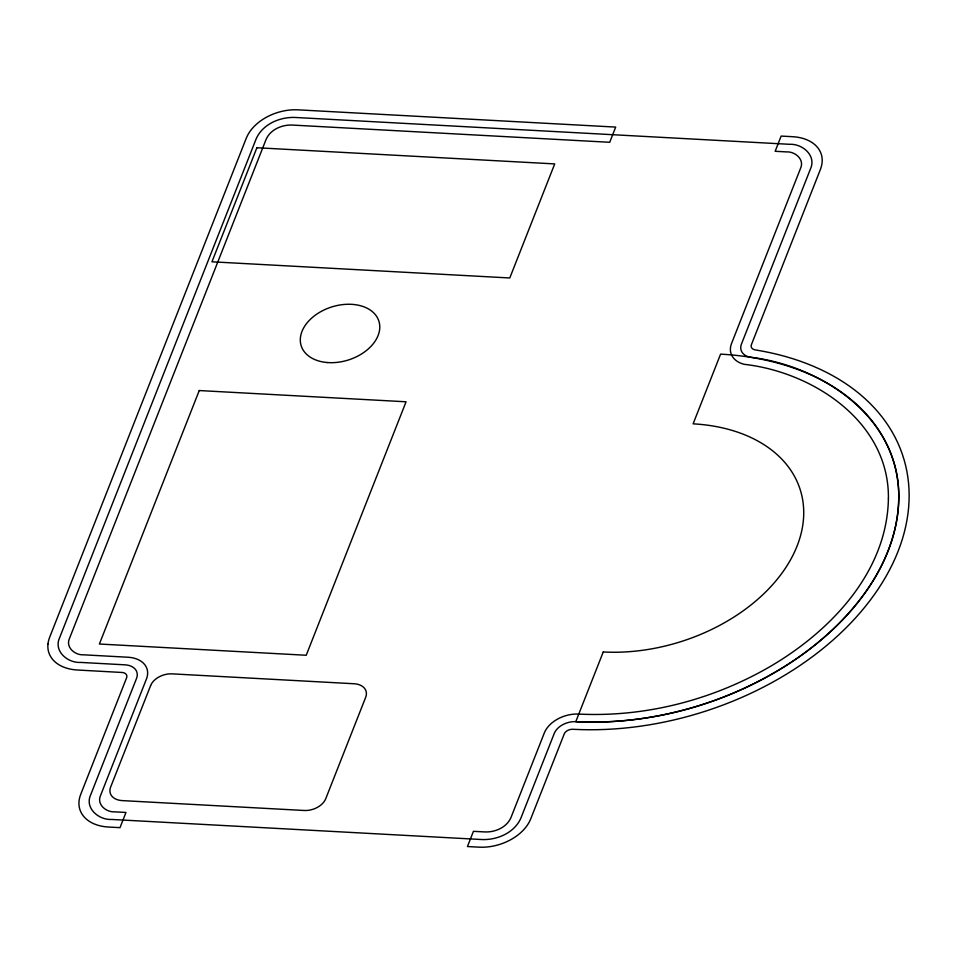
<?xml version="1.0" encoding="UTF-8"?>
<svg xmlns="http://www.w3.org/2000/svg" width="957" height="957" viewBox="0 0 957 957"><rect width="100%" height="100%" fill="white"/><g stroke="black" fill="none" stroke-linecap="round" stroke-linejoin="round"><path stroke-width="1.44" d="M888.407 498.764C886.995 572.908 829.48 632.254 768.65 667.412C711.254 700.285 644.48 717.439 578.291 714.054A28.351 19.331 -17.6 0 0 544.485 732.536L510.966 817.577C506.66 827.494 495.044 832.423 484.697 831.932L473.44 831.322L467.447 846.538L478.823 847.148A28.351 19.331 -17.6 0 0 479.72 847.184L482.065 847.22A28.339 19.319 -17.6 0 0 483.895 847.184L486.084 847.065A28.339 19.319 -17.6 0 0 487.938 846.885L490.14 846.61A28.339 19.319 -17.6 0 0 492.006 846.299L494.207 845.868A28.339 19.319 -17.6 0 0 496.061 845.426L498.238 844.84A28.339 19.319 -17.6 0 0 500.068 844.289L502.21 843.548A28.339 19.319 -17.6 0 0 503.992 842.878L506.062 842.004A28.339 19.319 -17.6 0 0 507.784 841.203L509.782 840.21A28.339 19.319 -17.6 0 0 511.421 839.313L513.311 838.188A28.339 19.319 -17.6 0 0 514.866 837.196L516.636 835.963A28.339 19.319 -17.6 0 0 518.072 834.875L519.699 833.547A28.339 19.319 -17.6 0 0 521.015 832.387L522.498 830.975A28.339 19.319 -17.6 0 0 523.682 829.755L524.986 828.272A28.339 19.319 -17.6 0 0 526.027 826.992L527.151 825.448A28.339 19.319 -17.6 0 0 528.025 824.121L528.97 822.542A28.339 19.319 -17.6 0 0 529.676 821.19L530.489 819.431A28.351 19.331 -17.6 0 0 530.788 818.749L564.415 733.493A7.07 4.821 -17.6 0 1 572.13 729.27L580.708 729.605A28.351 19.331 -17.6 0 0 581.306 729.629L588.986 729.748A28.351 19.331 -17.6 0 0 589.596 729.76L597.335 729.689A28.351 19.331 -17.6 0 0 597.946 729.677L605.745 729.425A28.351 19.331 -17.6 0 0 606.355 729.401L614.191 728.947A28.351 19.331 -17.6 0 0 614.801 728.911L622.672 728.277A28.351 19.331 -17.6 0 0 623.294 728.217L631.177 727.392A28.351 19.331 -17.6 0 0 631.799 727.32L639.707 726.315A28.351 19.331 -17.6 0 0 640.329 726.219L648.248 725.023A28.351 19.331 -17.6 0 0 648.87 724.928L656.789 723.54A28.351 19.331 -17.6 0 0 657.411 723.42L665.318 721.853A28.351 19.331 -17.6 0 0 665.94 721.722L673.824 719.975A28.351 19.331 -17.6 0 0 674.446 719.831L682.317 717.894A28.351 19.331 -17.6 0 0 682.927 717.738L690.763 715.633A28.351 19.331 -17.6 0 0 691.373 715.453L699.16 713.168A28.351 19.331 -17.6 0 0 699.77 712.977L707.51 710.525A28.351 19.331 -17.6 0 0 708.108 710.321L715.788 707.69A28.351 19.331 -17.6 0 0 716.386 707.474L724.006 704.675A28.351 19.331 -17.6 0 0 724.593 704.448L732.129 701.481A28.351 19.331 -17.6 0 0 732.715 701.242L740.168 698.12A28.351 19.331 -17.6 0 0 740.754 697.868L748.111 694.579A28.351 19.331 -17.6 0 0 748.685 694.315L755.946 690.87A28.351 19.331 -17.6 0 0 756.509 690.595L763.662 686.994A28.351 19.331 -17.6 0 0 764.224 686.707L771.258 682.975A28.351 19.331 -17.6 0 0 771.809 682.664L778.723 678.788A28.351 19.331 -17.6 0 0 779.261 678.477L786.044 674.446A28.351 19.331 -17.6 0 0 786.57 674.123L793.221 669.96A28.351 19.331 -17.6 0 0 793.736 669.637L800.243 665.342A28.351 19.331 -17.6 0 0 800.746 664.995L807.098 660.581A28.351 19.331 -17.6 0 0 807.588 660.222L813.785 655.689A28.351 19.331 -17.6 0 0 814.263 655.33L820.305 650.664A28.351 19.331 -17.6 0 0 820.771 650.305L826.621 645.532A28.351 19.331 -17.6 0 0 827.075 645.15L832.757 640.281A28.351 19.331 -17.6 0 0 833.2 639.886L838.703 634.91A28.351 19.331 -17.6 0 0 839.122 634.515L844.433 629.443A28.351 19.331 -17.6 0 0 844.84 629.048L849.96 623.88A28.351 19.331 -17.6 0 0 850.342 623.474L855.259 618.222A28.351 19.331 -17.6 0 0 855.642 617.803L860.343 612.48A28.351 19.331 -17.6 0 0 860.702 612.061L865.2 606.654A28.351 19.331 -17.6 0 0 865.547 606.224L869.829 600.757A28.351 19.331 -17.6 0 0 870.152 600.326L874.219 594.799A28.351 19.331 -17.6 0 0 874.531 594.357L878.37 588.77A28.351 19.331 -17.6 0 0 878.658 588.328L882.27 582.693A28.351 19.331 -17.6 0 0 882.533 582.251L885.919 576.557A28.351 19.331 -17.6 0 0 886.17 576.114L889.304 570.396A28.351 19.331 -17.6 0 0 889.543 569.941L892.45 564.187A28.351 19.331 -17.6 0 0 892.666 563.733L895.321 557.955A28.351 19.331 -17.6 0 0 895.525 557.5L897.929 551.699A28.351 19.331 -17.6 0 0 898.109 551.244L900.274 545.43A28.351 19.331 -17.6 0 0 900.429 544.976L902.343 539.162A28.351 19.331 -17.6 0 0 902.487 538.707L904.15 532.882A28.351 19.331 -17.6 0 0 904.269 532.427L905.669 526.613A28.351 19.331 -17.6 0 0 905.777 526.159L906.925 520.345A28.351 19.331 -17.6 0 0 907.009 519.89L907.894 514.112A28.351 19.331 -17.6 0 0 907.954 513.658L908.6 507.892A28.351 19.331 -17.6 0 0 908.636 507.437L909.006 501.707A28.351 19.331 -17.6 0 0 909.03 501.265L909.15 495.559A28.351 19.331 -17.6 0 0 909.15 495.116L909.006 489.458A28.351 19.331 -17.6 0 0 908.983 489.027L908.588 483.417A28.351 19.331 -17.6 0 0 908.54 482.974L907.882 477.423A28.351 19.331 -17.6 0 0 907.822 476.993L906.913 471.502A28.351 19.331 -17.6 0 0 906.829 471.071L905.657 465.652A28.351 19.331 -17.6 0 0 905.549 465.222L904.126 459.874A28.351 19.331 -17.6 0 0 903.994 459.456L902.319 454.18A28.351 19.331 -17.6 0 0 902.176 453.774L900.238 448.582A28.351 19.331 -17.6 0 0 900.082 448.175L897.893 443.067A28.351 19.331 -17.6 0 0 897.714 442.672L895.274 437.66A28.351 19.331 -17.6 0 0 895.082 437.277L892.403 432.361A28.351 19.331 -17.6 0 0 892.175 431.978L889.256 427.181A28.351 19.331 -17.6 0 0 889.017 426.81L885.859 422.109A28.351 19.331 -17.6 0 0 885.608 421.75L882.21 417.168A28.351 19.331 -17.6 0 0 881.935 416.809L878.299 412.359A28.351 19.331 -17.6 0 0 878.012 412.012L874.16 407.682A28.351 19.331 -17.6 0 0 873.837 407.347L869.757 403.136A28.351 19.331 -17.6 0 0 869.434 402.813L865.128 398.746A28.351 19.331 -17.6 0 0 864.781 398.423L860.271 394.499A28.351 19.331 -17.6 0 0 859.912 394.188L855.187 390.408A28.351 19.331 -17.6 0 0 854.804 390.109L849.876 386.472A28.351 19.331 -17.6 0 0 849.481 386.185L844.349 382.692A28.351 19.331 -17.6 0 0 843.93 382.429L838.607 379.092A28.351 19.331 -17.6 0 0 838.188 378.828L832.674 375.658A28.351 19.331 -17.6 0 0 832.231 375.407L826.537 372.393A28.351 19.331 -17.6 0 0 826.082 372.165L820.197 369.306A28.351 19.331 -17.6 0 0 819.73 369.091L813.689 366.399A28.351 19.331 -17.6 0 0 813.211 366.196L807.002 363.684A28.351 19.331 -17.6 0 0 806.5 363.493L800.136 361.148A28.351 19.331 -17.6 0 0 799.633 360.968L793.114 358.803A28.351 19.331 -17.6 0 0 792.599 358.636L785.936 356.65A28.351 19.331 -17.6 0 0 785.41 356.494L778.615 354.688A28.351 19.331 -17.6 0 0 778.077 354.557L771.151 352.93A28.351 19.331 -17.6 0 0 770.6 352.798L763.554 351.363A28.351 19.331 -17.6 0 0 762.992 351.255L754.69 349.784A7.082 4.821 -17.6 0 1 751.257 345.046L820.4 169.437A28.351 19.331 -17.6 0 0 820.639 168.743L821.226 166.973A28.339 19.319 -17.6 0 0 821.584 165.597L821.907 163.982A28.339 19.319 -17.6 0 0 822.087 162.63L822.195 161.027A28.339 19.319 -17.6 0 0 822.195 159.687L822.075 158.132A28.339 19.319 -17.6 0 0 821.896 156.828L821.573 155.321A28.339 19.319 -17.6 0 0 821.202 154.065L820.663 152.63A28.339 19.319 -17.6 0 0 820.113 151.433L819.371 150.07A28.339 19.319 -17.6 0 0 818.654 148.945L817.709 147.677A28.339 19.319 -17.6 0 0 816.823 146.636L815.699 145.464A28.339 19.319 -17.6 0 0 814.658 144.519L813.342 143.466A28.339 19.319 -17.6 0 0 812.158 142.629L810.675 141.696A28.339 19.319 -17.6 0 0 809.347 140.966L807.72 140.177A28.339 19.319 -17.6 0 0 806.273 139.566L804.502 138.909A28.339 19.319 -17.6 0 0 802.947 138.418L801.057 137.916A28.339 19.319 -17.6 0 0 799.406 137.557L797.42 137.198A28.339 19.319 -17.6 0 0 795.686 136.971L793.413 136.755A28.351 19.331 -17.6 0 0 792.528 136.695L781.151 136.073L775.158 151.29L786.415 151.9C794.992 151.314 804.801 159.436 800.507 168.444L731.411 343.838A28.351 19.331 -17.6 0 0 744.211 364.318C813.462 372.141 889.508 422.121 888.407 498.764M898.779 497.138C897.881 565.766 848.823 623.282 794.561 660.031C730.622 702.905 652.782 725.406 575.791 721.674A17.716 12.082 -17.6 0 0 554.247 733.445L520.859 818.211C514.364 832.865 497.173 840.186 481.826 839.54L111.61 819.443C98.918 820.197 84.455 808.21 90.676 794.848L136.54 678.405A17.716 12.082 -17.6 0 0 124.996 664.828L80.52 662.411C67.827 663.177 53.377 651.179 59.585 637.817L256.189 138.789C262.685 124.135 279.863 116.814 295.223 117.46L789.537 144.304C802.229 143.538 816.68 155.536 810.471 168.899L741.472 344.006A17.716 12.082 -17.6 0 0 749.666 357.117C821.525 365.395 899.975 417.742 898.779 497.138M47.97 644.085L47.862 645.688A28.339 19.319 -17.6 0 0 47.862 647.028L47.982 648.583A28.339 19.319 -17.6 0 0 48.161 649.887L48.484 651.394A28.339 19.319 -17.6 0 0 48.855 652.65L49.393 654.086A28.339 19.319 -17.6 0 0 49.931 655.282L50.685 656.646A28.339 19.319 -17.6 0 0 51.403 657.77L52.348 659.038A28.339 19.319 -17.6 0 0 53.221 660.079L54.358 661.251A28.339 19.319 -17.6 0 0 55.398 662.196L56.714 663.249A28.339 19.319 -17.6 0 0 57.898 664.086L59.382 665.019A28.339 19.319 -17.6 0 0 60.71 665.749L62.337 666.539A28.339 19.319 -17.6 0 0 63.784 667.149L65.555 667.807A28.339 19.319 -17.6 0 0 67.11 668.297L69 668.799A28.339 19.319 -17.6 0 0 70.651 669.158L72.636 669.517A28.339 19.319 -17.6 0 0 74.359 669.744L76.644 669.96A28.351 19.331 -17.6 0 0 77.529 670.02L122.628 672.508A7.07 4.821 -17.6 0 1 126.767 677.365L80.747 794.31A28.351 19.331 -17.6 0 0 80.496 794.992L79.909 796.762A28.339 19.319 -17.6 0 0 79.551 798.138L79.228 799.753A28.339 19.319 -17.6 0 0 79.048 801.117L78.941 802.708A28.339 19.319 -17.6 0 0 78.953 804.047L79.06 805.603A28.339 19.319 -17.6 0 0 79.24 806.907L79.575 808.414A28.339 19.319 -17.6 0 0 79.933 809.67L80.472 811.117A28.339 19.319 -17.6 0 0 81.022 812.302L81.764 813.677A28.339 19.319 -17.6 0 0 82.481 814.79L83.426 816.07A28.339 19.319 -17.6 0 0 84.312 817.099L85.448 818.271A28.339 19.319 -17.6 0 0 86.489 819.216L87.805 820.269A28.339 19.319 -17.6 0 0 88.989 821.106L90.472 822.039A28.339 19.319 -17.6 0 0 91.788 822.769L93.427 823.57A28.339 19.319 -17.6 0 0 94.863 824.18L96.645 824.826A28.339 19.319 -17.6 0 0 98.188 825.317L100.078 825.819A28.339 19.319 -17.6 0 0 101.729 826.19L103.727 826.537A28.339 19.319 -17.6 0 0 105.449 826.764L107.722 826.98A28.351 19.331 -17.6 0 0 108.608 827.039L119.996 827.661L125.977 812.457L114.72 811.847C106.143 812.421 96.334 804.311 100.641 795.291L146.612 678.573A28.351 19.331 -17.6 0 0 128.477 657.268L83.642 654.815C75.065 655.401 65.255 647.279 69.55 638.271L266.082 139.423C270.388 129.506 282.004 124.577 292.352 125.068L609.705 142.294L615.698 127.09L298.225 109.852A28.351 19.331 -17.6 0 0 297.316 109.816L294.971 109.78A28.339 19.319 -17.6 0 0 293.141 109.816L290.964 109.935A28.339 19.319 -17.6 0 0 289.11 110.115L286.909 110.39A28.339 19.319 -17.6 0 0 285.042 110.701L282.841 111.132A28.339 19.319 -17.6 0 0 280.987 111.574L278.81 112.16A28.339 19.319 -17.6 0 0 276.98 112.711L274.838 113.452A28.339 19.319 -17.6 0 0 273.056 114.122L270.987 114.996A28.339 19.319 -17.6 0 0 269.264 115.797L267.266 116.79A28.339 19.319 -17.6 0 0 265.627 117.687L263.737 118.812A28.339 19.319 -17.6 0 0 262.182 119.804L260.412 121.037A28.339 19.319 -17.6 0 0 258.976 122.125L257.349 123.453A28.339 19.319 -17.6 0 0 256.033 124.613L254.55 126.025A28.339 19.319 -17.6 0 0 253.366 127.245L252.062 128.728A28.339 19.319 -17.6 0 0 251.021 130.008L249.897 131.552A28.339 19.319 -17.6 0 0 249.011 132.879L248.078 134.459A28.339 19.319 -17.6 0 0 247.361 135.81L246.559 137.569A28.351 19.331 -17.6 0 0 246.26 138.251L49.656 637.278A28.351 19.331 -17.6 0 0 49.417 637.972L48.831 639.743A28.339 19.319 -17.6 0 0 48.472 641.118L48.149 642.733A28.339 19.319 -17.6 0 0 47.97 644.085M256.895 147.737L211.952 261.799L509.782 277.973L554.713 163.91L256.895 147.737M199.247 390.552L99.396 644.025L306.216 655.258L406.067 401.784L199.247 390.552M150.596 685.643L110.653 787.025A17.716 12.082 -17.6 0 0 122.197 800.602L304.206 810.483A17.716 12.082 -17.6 0 0 325.739 798.712L365.682 697.318A17.716 12.082 -17.6 0 0 354.138 683.753L172.128 673.86A17.716 12.082 -17.6 0 0 150.596 685.643M603.245 651.968L575.791 721.674A256.954 175.251 -17.6 0 0 888.096 550.933A256.954 175.251 -17.6 0 0 720.585 354.138L693.119 423.843A159.496 108.775 -17.6 0 1 797.097 545.992A159.496 108.775 -17.6 0 1 603.245 651.968M327.318 362.536A40.756 27.801 -17.6 0 0 379.008 321.552A40.756 27.801 -17.6 0 0 313.788 316.324A40.756 27.801 -17.6 0 0 327.318 362.536"/></g></svg>
